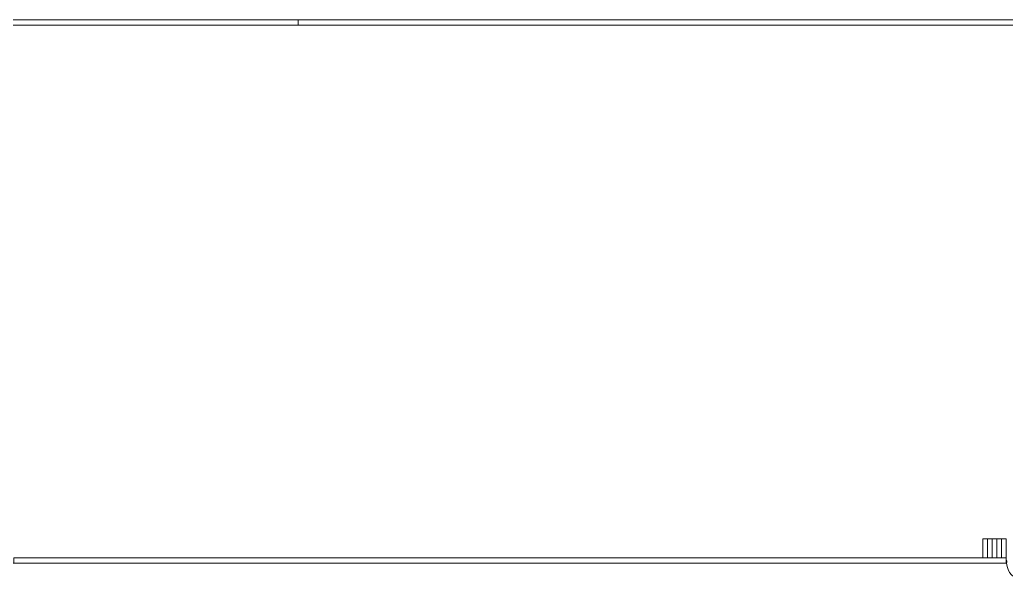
# Model space of a CAD drawing. Header units: millimetres. Extents: x 64 to 283, y 16 to 153.
# Drawn here: x 117.9 to 172.9, y 121.8 to 153 of the extents above; entities that cross this region are included whole.
import ezdxf

# ---------------------------------------------------------------- set-up
doc = ezdxf.new("R2010")
doc.units = ezdxf.units.MM
for name, color, linetype, lineweight in [('A-CARPINTERIAS', 252, 'Continuous', 0), ('ARQ', 1, 'Continuous', 0), ('REJAS', 3, 'Continuous', 0)]:
    doc.layers.add(name, color=color, linetype=linetype, lineweight=lineweight)

# ---------------------------------------------------------------- blocks, each defined once
blk = doc.blocks.new('VANO_1_00')
at = {"layer": 'A-CARPINTERIAS', "color": 2, "elevation": 1.747012}
for points in [[(1047898.651086, 654655.944493), (1047858.651086, 654655.944493), (1047858.651086, 655616.467644), (1047898.651086, 655616.467644), (1047898.651086, 654655.944493)], [(1046918.649457, 654645.942824), (1046918.649457, 654655.942824), (1046938.649457, 654655.942824), (1046938.649457, 654615.942824), (1046948.649457, 654615.942824), (1046948.65, 654525.93421), (1046938.65, 654525.93421), (1046938.65, 654485.934209), (1046918.65, 654485.934209), (1046918.65, 654495.934209)], [(1047918.650543, 654645.944493), (1047918.650543, 654655.944493), (1047898.650543, 654655.944493), (1047898.650543, 654615.944493), (1047888.650543, 654615.944493), (1047888.65, 654525.935879), (1047898.65, 654525.935879), (1047898.65, 654485.935879), (1047918.65, 654485.935879), (1047918.65, 654495.935879)]]:
    blk.add_lwpolyline(points, dxfattribs=at)
at = {"layer": 'A-CARPINTERIAS'}
blk.add_arc((1047924.782823, 654632.269475, 1.747012), 986.417479, 93.844126, 178.624808, dxfattribs=at)

msp = doc.modelspace()

# ---------------------------------------------------------------- linework, layer by layer
at = {"layer": 'ARQ'}
for points in [[(171.853, 123.018), (171.593, 123.018), (171.593, 124.068), (171.853, 124.068)], [(172.113, 123.018), (171.853, 123.018), (171.853, 124.068), (172.113, 124.068)], [(172.373, 123.018), (172.113, 123.018), (172.113, 124.068), (172.373, 124.068)], [(172.633, 123.018), (172.373, 123.018), (172.373, 124.068), (172.633, 124.068)], [(172.893, 123.018), (172.633, 123.018), (172.633, 124.068), (172.893, 124.068)]]:
    msp.add_lwpolyline(points, close=True, dxfattribs=at)
at = {"layer": 'REJAS'}
msp.add_lwpolyline([(88.06, 153.018), (133.403, 153.018), (133.403, 152.718), (88.06, 152.718)], close=True, dxfattribs=at)
for points in [[(181.203, 153.028), (181.203, 152.728), (133.403, 152.718), (133.403, 153.018), (181.203, 153.018)], [(172.893, 122.718), (172.893, 123.018), (117.553, 123.018), (117.553, 122.718), (172.893, 122.718), (64.903, 122.718), (64.903, 131.218)], [(118.203, 123.018), (119.203, 123.018)]]:
    msp.add_lwpolyline(points, dxfattribs=at)

# ---------------------------------------------------------------- block references
at = {"layer": 'A-CARPINTERIAS', "color": 2, "xscale": -0.001, "yscale": 0.001, "zscale": 0.001, "rotation": 180}
msp.add_blockref('VANO_1_00', (-874.026, 777.373, -0.002), dxfattribs=at)

doc.saveas('drawing.dxf')
